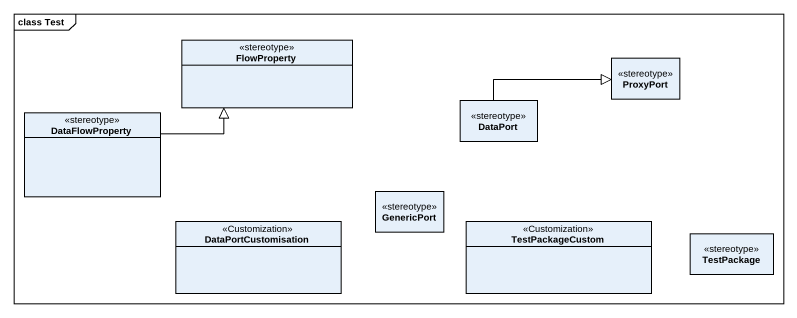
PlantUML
@startuml
mainframe class Test
hide circle
hide empty members
class FlowProperty <<stereotype>>
class ProxyPort <<stereotype>>
class DataFlowProperty <<stereotype>>
class DataPort <<stereotype>>
class GenericPort <<stereotype>>
class DataPortCustomisation <<Customization>>
class TestPackageCustom <<Customization>>
class TestPackage <<stereotype>>
DataFlowProperty -right-|> FlowProperty
DataPort -right-|> ProxyPort
@enduml
